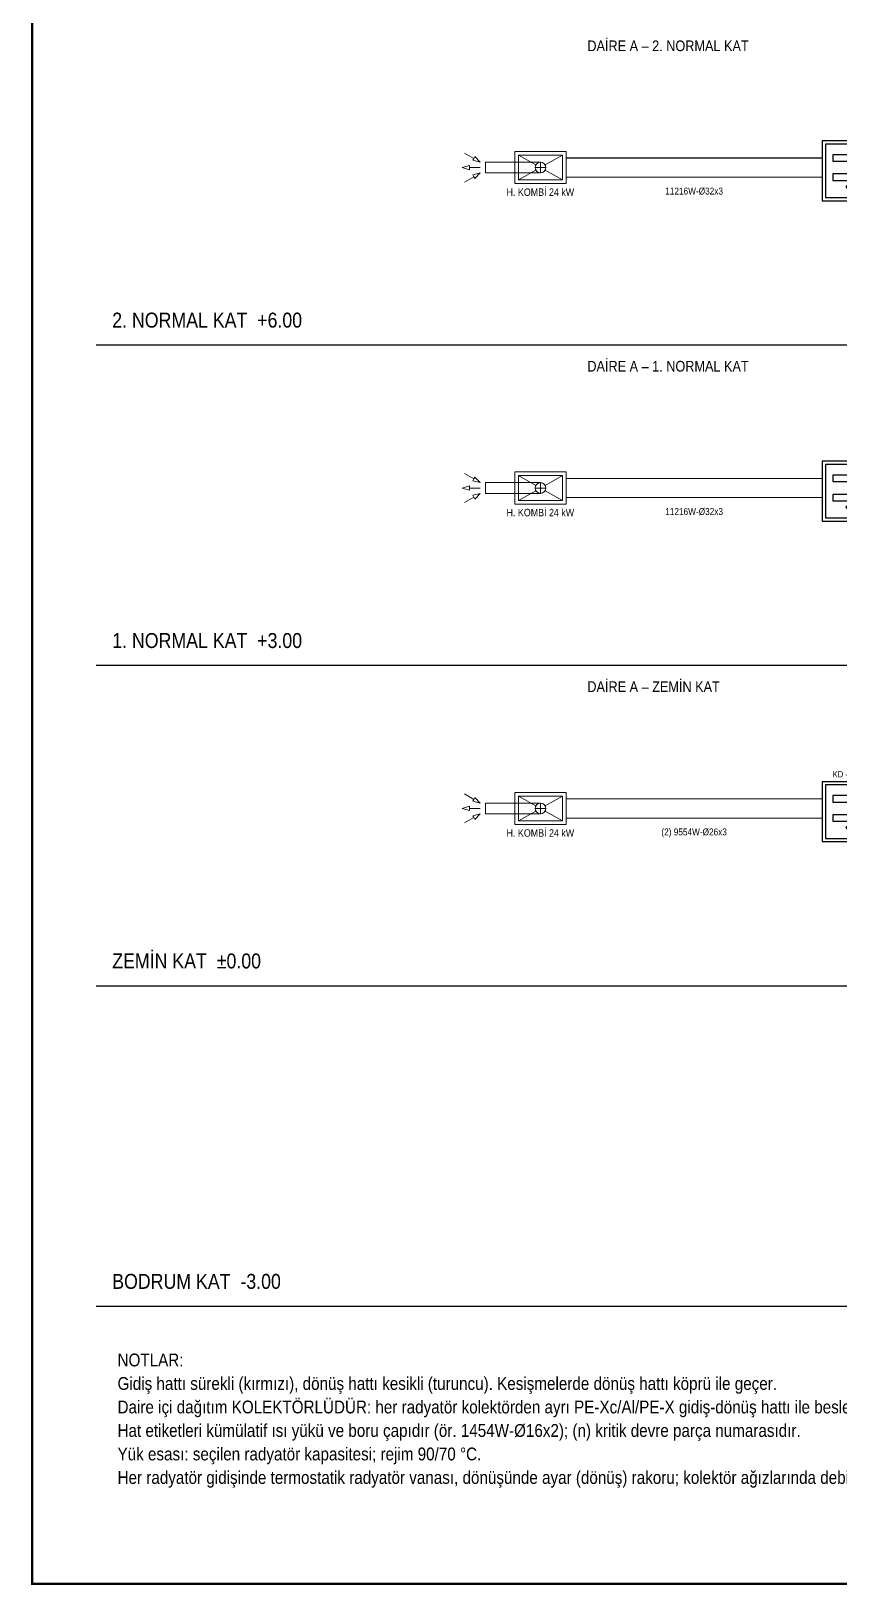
# Model space of a CAD drawing. Header units: centimetres. Extents: x -61 to 10101, y -10955 to 1521.
# Drawn here: x 1939 to 2696, y -4461 to -3006 of the extents above; entities that cross this region are included whole.
import ezdxf
from ezdxf.enums import TextEntityAlignment as Align

# ---------------------------------------------------------------- set-up
doc = ezdxf.new("R2010")
doc.units = ezdxf.units.CM
doc.linetypes.add('DASHED', pattern=[1.524, 1.27, -0.254])
for name, color, linetype in [('MTY-TEFRIS', 15, 'Continuous'), ('ROTAS-CIHAZ', 135, 'Continuous'), ('ROTAS-ISITMA-CAP', 41, 'Continuous'), ('ROTAS-ISITMA-DONUS', 30, 'DASHED'), ('ROTAS-ISITMA-GIDIS', 10, 'Continuous'), ('ROTAS-ISITMA-KOLEKTOR', 6, 'Continuous'), ('ROTAS-KAT-BANDI', 8, 'Continuous'), ('ROTAS-MASKE', 7, 'Continuous'), ('ROTAS-PAFTA', 7, 'Continuous'), ('ROTAS-YAZI', 7, 'Continuous')]:
    doc.layers.add(name, color=color, linetype=linetype)
doc.styles.add('ROTAS', font='arial.ttf')

# ---------------------------------------------------------------- blocks, each defined once
blk = doc.blocks.new('MTY-KOMBİ')
at = {"layer": 'MTY-TEFRIS', "color": 1, "lineweight": 20, "ltscale": 40}
for p, q in [((19.5, 17.5), (3.4, 26.6)), ((18.9, 15), (28.9, 15)), ((23.9, 20), (23.9, 10)), ((44.4, 26.6), (28.2, 17.5)), ((19.5, 12.5), (3.4, 3.4)), ((44.4, 3.4), (28.2, 12.5))]:
    blk.add_line(p, q, dxfattribs=at)
at = {"layer": 'MTY-TEFRIS', "color": 7, "lineweight": 20, "ltscale": 40}
for p, q in [((23.9, 20), (75.3, 20)), ((75.3, 20), (75.3, 10)), ((85.4, 25.3), (80.3, 20)), ((87.4, 21.8), (80.3, 20)), ((80.3, 15), (90.3, 15)), ((86.4, 23.6), (85.4, 25.3)), ((95, 28.6), (86.4, 23.6)), ((86.4, 23.6), (87.4, 21.8)), ((90.3, 15), (90.3, 17)), ((90.3, 17), (97.3, 15)), ((90.3, 15), (90.3, 13)), ((90.3, 13), (97.3, 15)), ((23.9, 10), (75.3, 10)), ((87.4, 8.2), (80.3, 10)), ((85.4, 4.7), (80.3, 10)), ((86.4, 6.5), (85.4, 4.7)), ((86.4, 6.5), (87.4, 8.2)), ((95, 1.4), (86.4, 6.5))]:
    blk.add_line(p, q, dxfattribs=at)
blk.add_lwpolyline([(0, 0), (47.8, 0), (47.8, 30), (0, 30)], close=True, dxfattribs=at)
at = {"layer": 'MTY-TEFRIS', "color": 1, "lineweight": 20, "ltscale": 40}
blk.add_lwpolyline([(3.4, 3.4), (44.4, 3.4), (44.4, 26.6), (3.4, 26.6)], close=True, dxfattribs=at)
at = {"layer": 'MTY-TEFRIS', "color": 7, "lineweight": 20, "ltscale": 40}
blk.add_circle((23.9, 15), 5, dxfattribs=at)
blk = doc.blocks.new('ROTAS-KOLEKTOR-SEMA-7')
for p, q in [((30, 37), (30, 25)), ((44, 37), (44, 25)), ((58, 37), (58, 25)), ((72, 37), (72, 25)), ((86, 37), (86, 25)), ((100, 37), (100, 25)), ((114, 37), (114, 25)), ((24, 19), (24, 0)), ((30, 19), (30, 0)), ((38, 19), (38, 0)), ((44, 19), (44, 0)), ((52, 19), (52, 0)), ((58, 19), (58, 0)), ((66, 19), (66, 0)), ((72, 19), (72, 0)), ((80, 19), (80, 0)), ((86, 19), (86, 0)), ((94, 19), (94, 0)), ((100, 19), (100, 0)), ((108, 19), (108, 0)), ((114, 19), (114, 0))]:
    blk.add_line(p, q)
for points in [[(0, 0), (132, 0), (132, 56), (0, 56)], [(3, 3), (129, 3), (129, 53), (3, 53)], [(10, 37), (126, 37), (126, 43), (10, 43)], [(10, 19), (126, 19), (126, 25), (10, 25)]]:
    blk.add_lwpolyline(points, close=True)
for centre in [(30, 31), (44, 31), (58, 31), (72, 31), (86, 31), (100, 31), (114, 31), (24, 13), (38, 13), (52, 13), (66, 13), (80, 13), (94, 13), (108, 13)]:
    blk.add_circle(centre, 1.6)
blk = doc.blocks.new('ROTAS-KOLEKTOR-SEMA-8')
for p, q in [((30, 37), (30, 25)), ((44, 37), (44, 25)), ((58, 37), (58, 25)), ((72, 37), (72, 25)), ((86, 37), (86, 25)), ((100, 37), (100, 25)), ((114, 37), (114, 25)), ((128, 37), (128, 25)), ((24, 19), (24, 0)), ((30, 19), (30, 0)), ((38, 19), (38, 0)), ((44, 19), (44, 0)), ((52, 19), (52, 0)), ((58, 19), (58, 0)), ((66, 19), (66, 0)), ((72, 19), (72, 0)), ((80, 19), (80, 0)), ((86, 19), (86, 0)), ((94, 19), (94, 0)), ((100, 19), (100, 0)), ((108, 19), (108, 0)), ((114, 19), (114, 0)), ((122, 19), (122, 0)), ((128, 19), (128, 0))]:
    blk.add_line(p, q)
for points in [[(0, 0), (146, 0), (146, 56), (0, 56)], [(3, 3), (143, 3), (143, 53), (3, 53)], [(10, 37), (140, 37), (140, 43), (10, 43)], [(10, 19), (140, 19), (140, 25), (10, 25)]]:
    blk.add_lwpolyline(points, close=True)
for centre in [(30, 31), (44, 31), (58, 31), (72, 31), (86, 31), (100, 31), (114, 31), (128, 31), (24, 13), (38, 13), (52, 13), (66, 13), (80, 13), (94, 13), (108, 13), (122, 13)]:
    blk.add_circle(centre, 1.6)

msp = doc.modelspace()

# ---------------------------------------------------------------- linework, layer by layer
at = {"layer": 'ROTAS-ISITMA-DONUS', "ltscale": 12, "const_width": 1}
for points in [[(2440, -3143), (2680, -3143)], [(2440, -3443), (2680, -3443)], [(2440, -3743), (2680, -3743)]]:
    msp.add_lwpolyline(points, dxfattribs=at)
at = {"layer": 'ROTAS-ISITMA-GIDIS', "const_width": 1}
for points in [[(2440, -3125), (2680, -3125)], [(2440, -3425), (2680, -3425)], [(2440, -3725), (2680, -3725)]]:
    msp.add_lwpolyline(points, dxfattribs=at)
at = {"layer": 'ROTAS-KAT-BANDI'}
for points in [[(2000, -3300), (7400, -3300)], [(2000, -3600), (7400, -3600)], [(2000, -3900), (7400, -3900)], [(2000, -4200), (7400, -4200)]]:
    msp.add_lwpolyline(points, dxfattribs=at)

# ---------------------------------------------------------------- block references
at = {"layer": 'ROTAS-CIHAZ', "rotation": 180}
for p in [(2440, -3119), (2440, -3419), (2440, -3719)]:
    msp.add_blockref('MTY-KOMBİ', p, dxfattribs=at)
at = {"layer": 'ROTAS-ISITMA-KOLEKTOR'}
for name, p in [('ROTAS-KOLEKTOR-SEMA-8', (2680, -3165)), ('ROTAS-KOLEKTOR-SEMA-8', (2680, -3465)), ('ROTAS-KOLEKTOR-SEMA-7', (2680, -3765))]:
    msp.add_blockref(name, p, dxfattribs=at)

# ---------------------------------------------------------------- texts
at = {"layer": 'ROTAS-ISITMA-KOLEKTOR', "style": 'ROTAS', "width": 0.85}
msp.add_text('KD - KOLEKTÖR DOLABI (7 AĞIZ)', height=6, dxfattribs=at).set_placement((2746, -3702), align=Align.MIDDLE_CENTER)

# ---------------------------------------------------------------- wipeouts: each hides what was drawn before it
for points in [[(2457.5, -3030.5), (2579.8, -3030.5), (2579.8, -3015.5), (2457.5, -3015.5)], [(2536.9, -3160.9), (2579.9, -3160.9), (2579.9, -3151.1), (2536.9, -3151.1)], [(2011.5, -3291.5), (2161.3, -3291.5), (2161.3, -3270.5), (2011.5, -3270.5)], [(2457.5, -3330.5), (2579.8, -3330.5), (2579.8, -3315.5), (2457.5, -3315.5)], [(2536.9, -3460.9), (2579.9, -3460.9), (2579.9, -3451.1), (2536.9, -3451.1)], [(2011.5, -3591.5), (2161.3, -3591.5), (2161.3, -3570.5), (2011.5, -3570.5)], [(2457.5, -3630.5), (2559.4, -3630.5), (2559.4, -3615.5), (2457.5, -3615.5)], [(2531.9, -3760.9), (2584.9, -3760.9), (2584.9, -3751.1), (2531.9, -3751.1)], [(2011.5, -3891.5), (2132.7, -3891.5), (2132.7, -3870.5), (2011.5, -3870.5)], [(2011.5, -4191.5), (2139.9, -4191.5), (2139.9, -4170.5), (2011.5, -4170.5)], [(2017, -4263), (2065.8, -4263), (2065.8, -4245), (2017, -4245)]]:
    msp.add_wipeout(points).dxf.layer = 'ROTAS-MASKE'

# ---------------------------------------------------------------- next in the draw order: texts
at = {"layer": 'ROTAS-ISITMA-CAP', "style": 'ROTAS', "width": 0.85}
for s, p in [('11216W-Ø32x3', (2560, -3156)), ('11216W-Ø32x3', (2560, -3456)), ('(2) 9554W-Ø26x3', (2560, -3756))]:
    msp.add_text(s, height=6.5, dxfattribs=at).set_placement(p, align=Align.MIDDLE_CENTER)
at = {"layer": 'ROTAS-KAT-BANDI', "style": 'ROTAS', "width": 0.85}
for s, p in [('2. NORMAL KAT  +6.00', (2015, -3288)), ('1. NORMAL KAT  +3.00', (2015, -3588)), ('ZEMİN KAT  ±0.00', (2015, -3888)), ('BODRUM KAT  -3.00', (2015, -4188))]:
    msp.add_text(s, height=14, dxfattribs=at).set_placement(p, align=Align.BOTTOM_LEFT)
at = {"layer": 'ROTAS-YAZI', "style": 'ROTAS', "width": 0.85}
for s, height, p in [('DAİRE A – 2. NORMAL KAT', 10, (2460, -3028)), ('DAİRE A – 1. NORMAL KAT', 10, (2460, -3328)), ('DAİRE A – ZEMİN KAT', 10, (2460, -3628)), ('NOTLAR:', 12, (2020, -4260))]:
    msp.add_text(s, height=height, dxfattribs=at).set_placement(p, align=Align.BOTTOM_LEFT)

# ---------------------------------------------------------------- next in the draw order: wipeouts: each hides what was drawn before it
for points in [[(2387.5, -3162.2), (2441, -3162.2), (2441, -3151.8), (2387.5, -3151.8)], [(2387.5, -3462.2), (2441, -3462.2), (2441, -3451.8), (2387.5, -3451.8)], [(2387.5, -3762.2), (2441, -3762.2), (2441, -3751.8), (2387.5, -3751.8)], [(2017, -4285), (2653.4, -4285), (2653.4, -4267), (2017, -4267)]]:
    msp.add_wipeout(points).dxf.layer = 'ROTAS-MASKE'

# ---------------------------------------------------------------- next in the draw order: texts
at = {"layer": 'ROTAS-CIHAZ', "style": 'ROTAS', "width": 0.85}
for p in [(2416, -3157), (2416, -3457), (2416, -3757)]:
    msp.add_text('H. KOMBİ 24 kW', height=7, dxfattribs=at).set_placement(p, align=Align.MIDDLE_CENTER)
at = {"layer": 'ROTAS-YAZI', "style": 'ROTAS', "width": 0.85}
msp.add_text('Gidiş hattı sürekli (kırmızı), dönüş hattı kesikli (turuncu). Kesişmelerde dönüş hattı köprü ile geçer.', height=12, dxfattribs=at).set_placement((2020, -4282), align=Align.BOTTOM_LEFT)

# ---------------------------------------------------------------- next in the draw order: wipeouts: each hides what was drawn before it
msp.add_wipeout([(2017, -4307), (2732.9, -4307), (2732.9, -4289), (2017, -4289)]).dxf.layer = 'ROTAS-MASKE'

# ---------------------------------------------------------------- next in the draw order: texts
msp.add_text('Daire içi dağıtım KOLEKTÖRLÜDÜR: her radyatör kolektörden ayrı PE-Xc/Al/PE-X gidiş-dönüş hattı ile beslenir (D1…Dn).', height=12, dxfattribs=at).set_placement((2020, -4304), align=Align.BOTTOM_LEFT)

# ---------------------------------------------------------------- next in the draw order: wipeouts: each hides what was drawn before it
msp.add_wipeout([(2017, -4329), (2659.5, -4329), (2659.5, -4311), (2017, -4311)]).dxf.layer = 'ROTAS-MASKE'

# ---------------------------------------------------------------- next in the draw order: texts
msp.add_text('Hat etiketleri kümülatif ısı yükü ve boru çapıdır (ör. 1454W-Ø16x2); (n) kritik devre parça numarasıdır.', height=12, dxfattribs=at).set_placement((2020, -4326), align=Align.BOTTOM_LEFT)

# ---------------------------------------------------------------- next in the draw order: wipeouts: each hides what was drawn before it
msp.add_wipeout([(2017, -4351), (2359.6, -4351), (2359.6, -4333), (2017, -4333)]).dxf.layer = 'ROTAS-MASKE'

# ---------------------------------------------------------------- next in the draw order: texts
msp.add_text('Yük esası: seçilen radyatör kapasitesi; rejim 90/70 °C.', height=12, dxfattribs=at).set_placement((2020, -4348), align=Align.BOTTOM_LEFT)

# ---------------------------------------------------------------- next in the draw order: wipeouts: each hides what was drawn before it
msp.add_wipeout([(2017, -4373), (2769.6, -4373), (2769.6, -4355), (2017, -4355)]).dxf.layer = 'ROTAS-MASKE'

# ---------------------------------------------------------------- next in the draw order: linework, layer by layer
at = {"layer": 'ROTAS-PAFTA', "const_width": 2}
msp.add_lwpolyline([(1940, -4460), (10000, -4460), (10000, -1580), (1940, -1580)], close=True, dxfattribs=at)

# ---------------------------------------------------------------- next in the draw order: texts
at = {"layer": 'ROTAS-YAZI', "style": 'ROTAS', "width": 0.85}
msp.add_text('Her radyatör gidişinde termostatik radyatör vanası, dönüşünde ayar (dönüş) rakoru; kolektör ağızlarında debimetre ve vana.', height=12, dxfattribs=at).set_placement((2020, -4370), align=Align.BOTTOM_LEFT)

doc.saveas('drawing.dxf')
